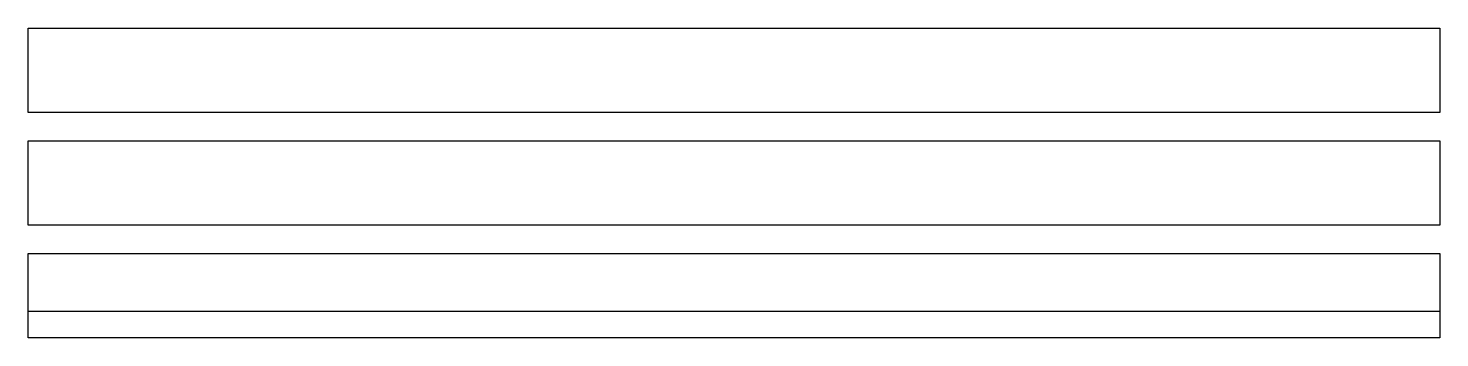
# Model space of a CAD drawing. Header units: metres. Extents: x -1 to 1, y -0.22 to 0.22.
import ezdxf

# ---------------------------------------------------------------- set-up
doc = ezdxf.new("R2010")
doc.units = ezdxf.units.M
doc.header["$LTSCALE"] = 0.2

msp = doc.modelspace()

# ---------------------------------------------------------------- linework, layer by layer
msp.add_line((-1, -0.1817, 0.0128), (1, -0.1817, 0.0128))
at = {"flags": 128}
for points, elevation in [([(-1, 0.0997), (-1, 0.2193), (1, 0.2193), (1, 0.0997)], 0.0128), ([(-1, -0.2193), (-1, -0.0997), (1, -0.0997), (1, -0.2193)], -0.0128)]:
    msp.add_lwpolyline(points, close=True, dxfattribs=dict(at, elevation=elevation))
msp.add_lwpolyline([(-1, -0.0598), (-1, 0.0598), (1, 0.0598), (1, -0.0598)], close=True, dxfattribs=at)

doc.saveas('drawing.dxf')
